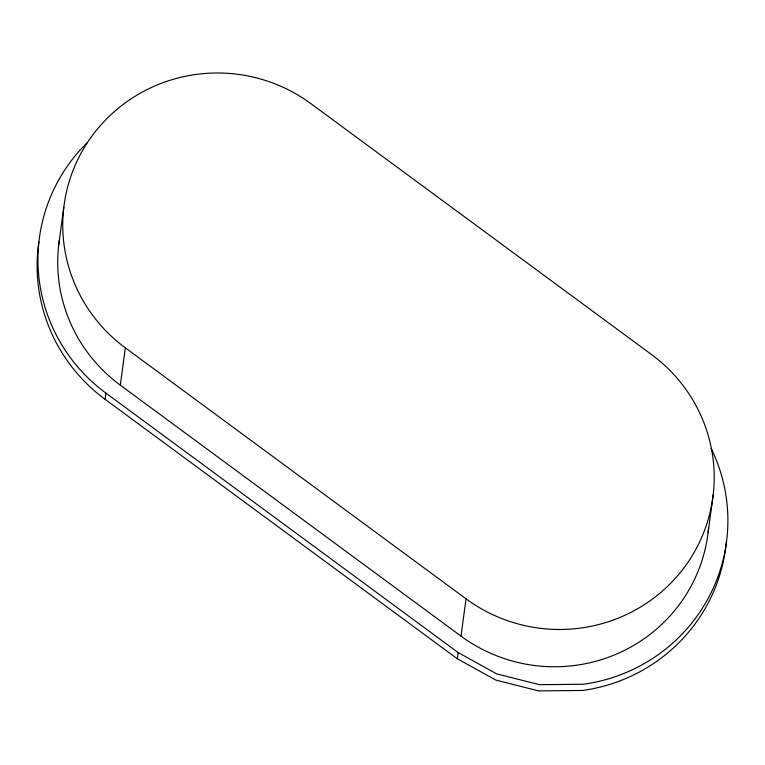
<?xml version="1.0" encoding="UTF-8"?>
<svg xmlns="http://www.w3.org/2000/svg" width="765" height="765" viewBox="0 0 765 765"><rect width="100%" height="100%" fill="white"/><g stroke="black" fill="none" stroke-linecap="round" stroke-linejoin="round"><path stroke-width="1.15" d="M58.762 244.609L63.811 207.315M726.396 541.467A168.931 165.995 7.7 0 1 582.643 690.46L538.57 690.891L495.825 680.085L457.327 658.78L105.14 399.359L105.972 393.143A168.931 165.995 7.7 0 1 86.952 142.912M708.581 527.812A155.419 152.713 7.7 0 1 617.489 653.635A155.419 152.713 7.7 0 1 461.008 636.117L120.306 385.158L125.345 347.865A155.419 152.713 7.7 0 1 93.502 133.961A155.419 152.713 7.7 0 1 310.906 103.648L651.608 354.606A155.419 152.713 7.7 0 1 683.451 568.51A155.419 152.713 7.7 0 1 466.048 598.823L125.345 347.865M457.327 658.78L458.168 652.564L105.972 393.143M461.008 636.117L466.048 598.823M708.103 532.459L713.143 495.156M458.168 652.564L496.667 673.869L539.411 684.675L583.485 684.245A168.931 165.995 7.7 0 0 711.125 448.405M105.14 399.359A168.931 165.995 7.7 0 1 38.862 241.97M120.306 385.158A155.419 152.713 7.7 0 1 59.393 239.99"/></g></svg>
